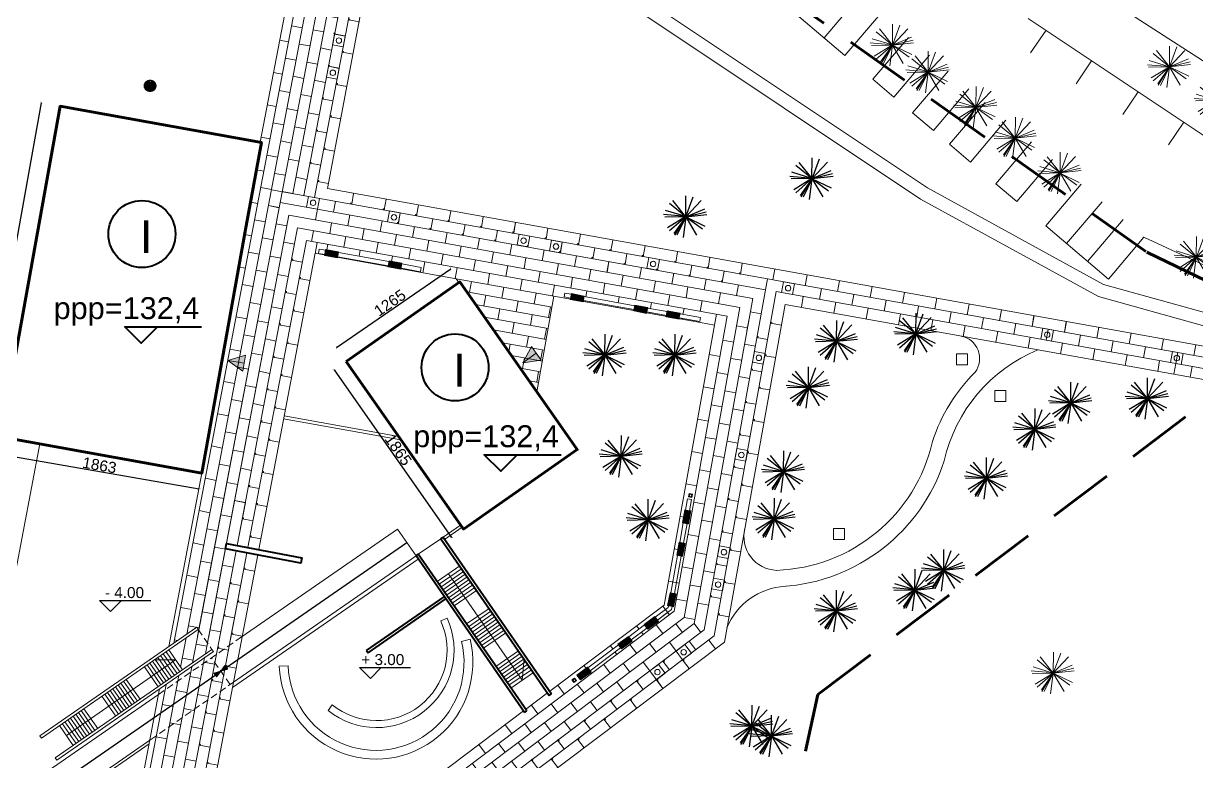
# Model space of a CAD drawing. Header units: millimetres. Extents: x -105266 to 178069, y 491 to 168574.
# Drawn here: x 108501 to 119193, y 89406 to 96136 of the extents above; entities that cross this region are included whole.
import ezdxf

# ---------------------------------------------------------------- set-up
doc = ezdxf.new("R2010")
doc.units = ezdxf.units.MM
for name, pattern in [('DASHED', [19.05, 12.7, -6.35]), ('HIDDEN', [9.525, 6.35, -3.175]), ('WRP', [4.5, 3, -1.5])]:
    doc.linetypes.add(name, pattern=pattern)
doc.layers.get('defpoints').update_dxf_attribs({"color": 4})
for name, color, linetype, lineweight in [('A- NAD', 111, 'DASHED', 15), ('A-granica opracowania', 7, 'HIDDEN', 80), ('A-SCIANY KONSTR MUROWANE', 30, 'Continuous', 40), ('A-WIDOK', 111, 'Continuous', 15), ('A-wykończenia', 6, 'Continuous', 13), ('A09_MATERIAL', 251, 'Continuous', 0)]:
    doc.layers.add(name, color=color, linetype=linetype, lineweight=lineweight)
doc.styles.get("Standard").update_dxf_attribs({"font": 'arial.ttf'})
doc.dimstyles.new('Copy of ISO-500', dxfattribs={"dimtxt": 100, "dimasz": 20, "dimexe": 1.25, "dimexo": 0.625, "dimgap": 8, "dimtad": 1, "dimdec": 0, "dimtxsty": 'Standard', "dimblk": 'ARCHTICK', "dimcen": 2.5, "dimse1": 1, "dimse2": 1, "dimclrd": 4, "dimadec": 0, "dimazin": 0, "dimtfac": 1, "dimtdec": 0, "dimtmove": 0, "dimatfit": 3, "dimldrblk": 'ARCHTICK', "dimfxl": 1, "dimarcsym": 0})

# ---------------------------------------------------------------- blocks, each defined once
blk = doc.blocks.new('A$C12F46005')
at = {"lineweight": -2}
for p, q in [((-0.9768, -0.3809), (-37.8314, 29.6356)), ((-0.8373, -0.2722), (-30.5106, 36.5267)), ((-0.9943, -0.1757), (-0.4362, 46.9746)), ((-0.8373, -0.2722), (34.1161, 36.8542)), ((-0.8373, -0.2722), (34.1161, 36.8542)), ((-0.8024, -0.6531), (16.1685, 44.9432)), ((0, 0), (-51.2966, 4.4435)), ((-0.9943, -0.1757), (-46.7966, 14.1285)), ((-0.9768, -0.3809), (45.9591, 10.9001)), ((-0.9768, -0.3809), (47.0929, 4.915)), ((-0.8373, -0.2722), (42.3487, 17.7378)), ((-0.8373, -0.2722), (-48.6105, -1.2878)), ((-0.9943, -0.1757), (-42.471, -25.8995)), ((-0.9768, -0.3809), (-37.8314, -32.719)), ((-0.8373, -0.2722), (-27.7326, -38.8674)), ((-0.9768, -0.3809), (-26.6687, -42.1683)), ((-0.8373, -0.2722), (-21.3308, -42.6576)), ((-0.9768, -0.3809), (-7.0989, -47.7908)), ((-0.9943, -0.1757), (-0.8373, -0.2722)), ((-0.9943, -0.1757), (-0.9768, -0.3809)), ((-0.9768, -0.3809), (36.9194, -28.1191)), ((-0.9768, -0.3809), (23.8952, -42.2046)), ((-0.9768, -0.3809), (-0.9768, -0.3809)), ((-0.8373, -0.2722), (-0.8024, -0.6531)), ((-0.8024, -0.6531), (42.9592, -21.855))]:
    blk.add_line(p, q, dxfattribs=at)
blk.add_circle((-0.9943, -0.1757), 1.0096, dxfattribs=at)
blk = doc.blocks.new('A$C46E24D2F')
at = {"layer": 'A-WIDOK', "xscale": 4, "yscale": 4, "zscale": 4}
for p in [(-1386, -833), (1139, -1031), (-1061, -1079), (1566, -1338), (-625, -1401), (-267, -1681), (142, -1999), (1384, -2767), (80, -6559)]:
    blk.add_blockref('A$C12F46005', p, dxfattribs=at)
blk = doc.blocks.new('_ArchTick')
at = {"color": 0, "linetype": 'ByBlock', "const_width": 0.15}
blk.add_lwpolyline([(-0.5, -0.5), (0.5, 0.5)], dxfattribs=at)
blk = doc.blocks.new('*D443')
at = {"color": 4, "lineweight": -2, "transparency": 16777216}
blk.add_line((110101, 91890), (108266, 92210), dxfattribs=at)
at = {"layer": 'defpoints', "color": 0, "transparency": 16777216}
for p in [(108293, 92366), (108266, 92210), (110128, 92046)]:
    blk.add_point(p, dxfattribs=at)
at = {"color": 4, "lineweight": -2, "transparency": 16777216, "xscale": 20, "yscale": 20, "zscale": 20}
for p, rotation in [((108266, 92210), 170.1103149914316), ((110101, 91890), 350.1103149914315)]:
    blk.add_blockref('_ArchTick', p, dxfattribs=dict(at, rotation=rotation))
at = {"color": 0, "transparency": 16777216, "insert": (109194, 92108), "char_height": 100, "attachment_point": 5, "rotation": 350.1103}
blk.add_mtext('1863', dxfattribs=at)
blk = doc.blocks.new('*D444')
at = {"color": 4, "lineweight": -2, "transparency": 16777216}
blk.add_line((111355, 93181), (112395, 93900), dxfattribs=at)
at = {"layer": 'defpoints', "color": 0, "transparency": 16777216}
for p in [(112395, 93900), (112489, 93765), (111448, 93046)]:
    blk.add_point(p, dxfattribs=at)
at = {"color": 4, "lineweight": -2, "transparency": 16777216, "xscale": 20, "yscale": 20, "zscale": 20}
for p, rotation in [((112395, 93900), 34.65691173350401), ((111355, 93181), 214.656911733504)]:
    blk.add_blockref('_ArchTick', p, dxfattribs=dict(at, rotation=rotation))
at = {"color": 0, "transparency": 16777216, "insert": (111841, 93589), "char_height": 100, "attachment_point": 5, "rotation": 34.6569}
blk.add_mtext('1265', dxfattribs=at)
blk = doc.blocks.new('A$C15CF037F')
at = {"xscale": 4, "yscale": 4, "zscale": 4}
for p in [(-4080, 5116), (-5231, 4768), (-3134, 3700), (-3857, 3632), (-5967, 3507), (-5329, 3507), (-4113, 3211), (-1722, 3071), (-1023, 3111), (-2049, 2830), (-5819, 2584), (-4340, 2444), (-2490, 2384), (-5574, 2003), (-4425, 2012), (-2879, 1545), (-3143, 1364), (-3858, 1174), (-4628, 124), (-4450, 34)]:
    blk.add_blockref('A$C12F46005', p, dxfattribs=at)
blk = doc.blocks.new('A$C6FBE4601')
at = {"layer": 'A09_MATERIAL'}
for p, q in [((1290, 6778), (1192, 6797)), ((1234, 6484), (1136, 6502)), ((1178, 6189), (1080, 6208)), ((1122, 5894), (1023, 5913)), ((1066, 5600), (967, 5618)), ((1010, 5305), (911, 5323)), ((953, 5010), (855, 5029)), ((897, 4715), (799, 4734)), ((841, 4421), (743, 4439)), ((785, 4126), (687, 4145)), ((729, 3831), (631, 3850)), ((673, 3537), (575, 3555)), ((617, 3242), (519, 3261)), ((561, 2947), (463, 2966)), ((505, 2652), (407, 2671)), ((449, 2358), (350, 2376)), ((393, 2063), (294, 2082)), ((337, 1768), (238, 1787)), ((280, 1474), (182, 1492)), ((224, 1179), (126, 1198)), ((168, 884), (70, 903)), ((112, 589), (14, 608)), ((56, 295), (-42, 313)), ((0, 0), (-98, 19))]:
    blk.add_line(p, q, dxfattribs=at)
blk = doc.blocks.new('A$C21C031C0')
at = {"layer": 'A09_MATERIAL'}
for p, q in [((19, 98), (0, 0)), ((313, 42), (295, -56)), ((608, -14), (589, -112)), ((903, -70), (884, -168)), ((1198, -126), (1179, -224)), ((1492, -182), (1474, -280)), ((1787, -238), (1768, -336)), ((2082, -294), (2063, -393)), ((2376, -350), (2358, -449)), ((2671, -406), (2652, -505))]:
    blk.add_line(p, q, dxfattribs=at)
blk = doc.blocks.new('A$C06D947FC')
at = {"layer": 'A-wykończenia', "ltscale": 10}
blk.add_lwpolyline([(-79, 117), (19, 98), (0, 0), (-98, 19)], close=True, dxfattribs=at)
blk.add_circle((-39, 58), 25, dxfattribs=at)
blk = doc.blocks.new('A$C08543852')
at = {"layer": 'A-wykończenia', "ltscale": 10}
blk.add_lwpolyline([(0, 0), (2, 10), (-8, 12), (-10, 2), (0, 0)], dxfattribs=at)
at = {"layer": 'A09_MATERIAL', "ltscale": 10}
blk.add_line((0, 0), (-98, 19), dxfattribs=at)
blk = doc.blocks.new('A$C7B5F598F')
for p in [(168, 884), (112, 589), (56, 295)]:
    blk.add_blockref('A$C08543852', p)
blk = doc.blocks.new('A$C3ED5151A')
at = {"layer": 'A-wykończenia', "ltscale": 10}
for p, q in [((-46, 30), (20, 130)), ((-42, 27), (24, 128)), ((-33, 22), (32, 122)), ((-29, 19), (36, 119)), ((-25, 16), (41, 117)), ((-21, 14), (45, 114)), ((-17, 11), (49, 111)), ((-13, 8), (53, 109)), ((20, 130), (28, 125)), ((-46, 30), (-38, 25)), ((-8, 5), (57, 106)), ((-4, 3), (61, 103))]:
    blk.add_line(p, q, dxfattribs=at)
blk.add_lwpolyline([(32, 122), (-33, 22), (0, 0), (66, 100), (28, 125), (-38, 25), (-33, 22)], dxfattribs=at)
blk = doc.blocks.new('A$C6ABA6CFE')
at = {"rotation": 0.5737044101064083}
for name, p in [('A$C08543852', (98, -18)), ('A$C08543852', (45, -313)), ('A$C7B5F598F', (-167, -1494)), ('A$C7B5F598F', (-326, -2380))]:
    blk.add_blockref(name, p, dxfattribs=at)
blk = doc.blocks.new('A$C51856604')
at = {"layer": 'A-wykończenia', "ltscale": 10}
for points in [[(-83, -62), (0, 0), (-21, 28), (-104, -34)], [(-199, -106), (-343, -215)], [(-322, -243), (-178, -134)], [(-439, -287), (-717, -496)], [(-696, -524), (-418, -315)]]:
    blk.add_lwpolyline(points, dxfattribs=at)
at = {"rotation": 159.9397101724658}
for p in [(-107, -29), (-347, -210), (-720, -491)]:
    blk.add_blockref('A$C3ED5151A', p, dxfattribs=at)
blk = doc.blocks.new('*D462')
at = {"color": 4, "lineweight": -2, "transparency": 16777216}
blk.add_line((108123, 92397), (108665, 95412), dxfattribs=at)
at = {"layer": 'defpoints', "color": 0, "transparency": 16777216}
for p in [(108665, 95412), (108833, 95381), (108291, 92367)]:
    blk.add_point(p, dxfattribs=at)
at = {"color": 4, "lineweight": -2, "transparency": 16777216, "xscale": 20, "yscale": 20, "zscale": 20}
for p, rotation in [((108665, 95412), 79.80277216074042), ((108123, 92397), 259.8027721607405)]:
    blk.add_blockref('_ArchTick', p, dxfattribs=dict(at, rotation=rotation))
at = {"color": 0, "transparency": 16777216, "insert": (108336, 93915), "char_height": 100, "attachment_point": 5, "rotation": 79.8028}
blk.add_mtext('3063', dxfattribs=at)
blk = doc.blocks.new('A$C45E053FE')
at = {"layer": 'A-wykończenia', "ltscale": 10}
h = blk.add_hatch(color=256, dxfattribs=at)
h.dxf.hatch_style = 1
h.paths.add_polyline_path([(-148, 25), (0, 0), (12, 74)])
h.paths.add_polyline_path([(-148, 25), (0, 0), (-12, -74)])
for points in [[(-148, 25), (0, 0), (12, 74), (-148, 25)], [(-148, 25), (0, 0), (-12, -74), (-148, 25)]]:
    blk.add_lwpolyline(points, dxfattribs=at)
blk = doc.blocks.new('*D464')
at = {"color": 4, "lineweight": -2, "transparency": 16777216}
blk.add_line((111334, 92978), (112403, 91450), dxfattribs=at)
at = {"layer": 'defpoints', "color": 0, "transparency": 16777216}
for p in [(111450, 93060), (112519, 91532), (112403, 91450)]:
    blk.add_point(p, dxfattribs=at)
at = {"color": 4, "lineweight": -2, "transparency": 16777216, "xscale": 20, "yscale": 20, "zscale": 20}
for p, rotation in [((111334, 92978), 124.9737450396273), ((112403, 91450), 304.9737450396273)]:
    blk.add_blockref('_ArchTick', p, dxfattribs=dict(at, rotation=rotation))
at = {"color": 0, "transparency": 16777216, "insert": (111917, 92248), "char_height": 100, "attachment_point": 5, "rotation": 304.9737}
blk.add_mtext('1865', dxfattribs=at)
blk = doc.blocks.new('A$C578A12B8')
for p, q in [((0.009, 0.005), (0.094, 0.005)), ((0.009, 0.003), (0.096, 0.003)), ((0.009, 0.003), (0.097, 0.003)), ((0.01, 0.01), (0.089, 0.01)), ((0.01, 0.008), (0.091, 0.008)), ((0.01, 0.007), (0.093, 0.007)), ((0.011, 0.015), (0.084, 0.015)), ((0.011, 0.014), (0.086, 0.014)), ((0.011, 0.012), (0.087, 0.012)), ((0.012, 0.017), (0.082, 0.017)), ((0.013, 0.02), (0.079, 0.02)), ((0.013, 0.019), (0.081, 0.019)), ((0.014, 0.022), (0.077, 0.022)), ((0.015, 0.024), (0.075, 0.024)), ((0.016, 0.026), (0.074, 0.026)), ((0.017, 0.027), (0.072, 0.027)), ((0.018, 0.029), (0.07, 0.029)), ((0.019, 0.031), (0.068, 0.031)), ((0.02, 0.033), (0.067, 0.033)), ((0.021, 0.034), (0.065, 0.034)), ((0.023, 0.036), (0.063, 0.036)), ((0.025, 0.038), (0.061, 0.038)), ((0.026, 0.04), (0.06, 0.04)), ((0.028, 0.041), (0.058, 0.041)), ((0.03, 0.043), (0.056, 0.043)), ((0.033, 0.045), (0.058, 0.045)), ((0.036, 0.046), (0.06, 0.046)), ((0.039, 0.048), (0.061, 0.048)), ((0.043, 0.05), (0.082, 0.05)), ((0.048, 0.052), (0.077, 0.052)), ((0.056, 0.053), (0.069, 0.053)), ((0.064, 0.048), (0.086, 0.048)), ((0.065, 0.046), (0.089, 0.046)), ((0.067, 0.045), (0.092, 0.045)), ((0.069, 0.043), (0.095, 0.043)), ((0.071, 0.041), (0.097, 0.041)), ((0.072, 0.04), (0.099, 0.04)), ((0.074, 0.038), (0.1, 0.038)), ((0.076, 0.036), (0.102, 0.036)), ((0.077, 0.034), (0.104, 0.034)), ((0.079, 0.033), (0.105, 0.033)), ((0.081, 0.031), (0.106, 0.031)), ((0.083, 0.029), (0.107, 0.029)), ((0.084, 0.027), (0.108, 0.027)), ((0.086, 0.026), (0.109, 0.026)), ((0.088, 0.024), (0.11, 0.024)), ((0.09, 0.022), (0.111, 0.022)), ((0.091, 0.02), (0.112, 0.02)), ((0.093, 0.019), (0.112, 0.019)), ((0.095, 0.017), (0.113, 0.017)), ((0.097, 0.015), (0.114, 0.015)), ((0.098, 0.014), (0.114, 0.014)), ((0.1, 0.012), (0.114, 0.012)), ((0.102, 0.01), (0.115, 0.01)), ((0.103, 0.008), (0.115, 0.008)), ((0.105, 0.007), (0.115, 0.007)), ((0.107, 0.005), (0.116, 0.005)), ((0.109, 0.003), (0.116, 0.003)), ((0.11, 0.001), (0.116, 0.001)), ((0.009, -0.002), (0.096, -0.002)), ((0.009, -0.004), (0.094, -0.004)), ((0.01, -0.005), (0.093, -0.005)), ((0.01, -0.007), (0.091, -0.007)), ((0.01, -0.009), (0.089, -0.009)), ((0.01, -0.011), (0.088, -0.011)), ((0.011, -0.012), (0.086, -0.012)), ((0.011, -0.014), (0.084, -0.014)), ((0.012, -0.016), (0.082, -0.016)), ((0.012, -0.018), (0.081, -0.018)), ((0.013, -0.019), (0.079, -0.019)), ((0.014, -0.021), (0.077, -0.021)), ((0.015, -0.023), (0.075, -0.023)), ((0.016, -0.025), (0.074, -0.025)), ((0.017, -0.026), (0.072, -0.026)), ((0.018, -0.028), (0.07, -0.028)), ((0.019, -0.03), (0.068, -0.03)), ((0.02, -0.031), (0.067, -0.031)), ((0.021, -0.033), (0.065, -0.033)), ((0.023, -0.035), (0.063, -0.035)), ((0.024, -0.037), (0.062, -0.037)), ((0.026, -0.038), (0.06, -0.038)), ((0.028, -0.04), (0.058, -0.04)), ((0.03, -0.042), (0.056, -0.042)), ((0.033, -0.044), (0.058, -0.044)), ((0.036, -0.045), (0.06, -0.045)), ((0.039, -0.047), (0.061, -0.047)), ((0.043, -0.049), (0.082, -0.049)), ((0.048, -0.051), (0.077, -0.051)), ((0.056, -0.052), (0.069, -0.052)), ((0.064, -0.047), (0.086, -0.047)), ((0.065, -0.045), (0.089, -0.045)), ((0.067, -0.044), (0.092, -0.044)), ((0.069, -0.042), (0.095, -0.042)), ((0.071, -0.04), (0.097, -0.04)), ((0.072, -0.038), (0.099, -0.038)), ((0.074, -0.037), (0.101, -0.037)), ((0.076, -0.035), (0.102, -0.035)), ((0.078, -0.033), (0.104, -0.033)), ((0.079, -0.031), (0.105, -0.031)), ((0.081, -0.03), (0.106, -0.03)), ((0.083, -0.028), (0.107, -0.028)), ((0.084, -0.026), (0.108, -0.026)), ((0.086, -0.025), (0.109, -0.025)), ((0.088, -0.023), (0.11, -0.023)), ((0.09, -0.021), (0.111, -0.021)), ((0.091, -0.019), (0.112, -0.019)), ((0.093, -0.018), (0.113, -0.018)), ((0.095, -0.016), (0.113, -0.016)), ((0.097, -0.014), (0.114, -0.014)), ((0.098, -0.012), (0.114, -0.012)), ((0.1, -0.011), (0.114, -0.011)), ((0.102, -0.009), (0.115, -0.009)), ((0.104, -0.007), (0.115, -0.007)), ((0.105, -0.005), (0.115, -0.005)), ((0.107, -0.004), (0.116, -0.004)), ((0.109, -0.002), (0.116, -0.002)), ((0.11, 0), (0.116, 0))]:
    blk.add_line(p, q)

msp = doc.modelspace()

# ---------------------------------------------------------------- hatches: boundary and pattern name
h = msp.add_hatch(color=256)
h.dxf.hatch_style = 1
h.paths.add_polyline_path([(110360.18, 90248.05), (110348.8, 90264.5), (110299.51, 90230.37), (110299.48, 90230.32)])
h.paths.add_polyline_path([(110348.79, 90264.51), (110337.41, 90280.94), (110299.46, 90230.35)])
h.paths.add_polyline_path([(110299.48, 90230.32), (110299.51, 90230.37), (110238.75, 90212.63), (110250.13, 90196.19), (110261.52, 90179.74)])

# ---------------------------------------------------------------- linework, layer by layer
for p, q in [((110746.81, 95083.37), (110746.81, 95083.37)), ((108604.7, 89056.94), (111994.21, 91403.77)), ((110299.47, 90230.34), (110348.8, 90264.5))]:
    msp.add_line(p, q)
for points in [[(109393.59, 90873.6), (109293.59, 90773.6), (109193.59, 90873.6), (109293.59, 90873.6), (109660.28, 90873.6)], [(110348.8, 90264.5), (110337.41, 90280.94), (110299.46, 90230.35)], [(110348.8, 90264.49), (110360.18, 90248.05), (110299.48, 90230.32)], [(111762.67, 90262.36), (111662.67, 90162.36), (111562.67, 90262.36), (111662.67, 90262.36), (112029.36, 90262.36)], [(110250.13, 90196.19), (110238.75, 90212.63), (110299.46, 90230.35)], [(110250.14, 90196.18), (110261.52, 90179.74), (110299.48, 90230.32)]]:
    msp.add_lwpolyline(points)
at = {"layer": 'A- NAD', "ltscale": 5}
for p, q in [((110094, 90609.95), (110219.24, 90429.08)), ((109732.37, 90018.36), (110494.4, 90545.97)), ((110384.02, 90108.22), (110214.91, 90352.46)), ((109662.78, 89608.86), (110415.23, 90129.82))]:
    msp.add_line(p, q, dxfattribs=at)
at = {"layer": 'A-granica opracowania', "linetype": 'WRP', "lineweight": 80, "ltscale": 200}
for p, q in [((118732.29, 94056.05), (114772.85, 96865.83)), ((120090.66, 93398.43), (118732.29, 94056.05)), ((115741.79, 90018.66), (119247.92, 92665.66)), ((114480.57, 84225.55), (115741.79, 90018.66)), ((115741.79, 90018.66), (115741.79, 90018.66))]:
    msp.add_line(p, q, dxfattribs=at)
at = {"layer": 'A-SCIANY KONSTR MUROWANE', "ltscale": 10}
for p, q in [((112304.9, 91438.14), (112325.45, 91452.37)), ((112304.9, 91438.14), (113293.99, 90009.6)), ((112325.45, 91452.37), (113314.55, 90023.83)), ((112078.8, 91281.6), (112099.35, 91295.83)), ((113067.9, 89853.05), (112078.8, 91281.6)), ((113088.45, 89867.28), (112099.35, 91295.83)), ((111627.7, 90418.91), (112336.37, 90909.59)), ((111641.93, 90398.36), (112350.6, 90889.03)), ((111627.7, 90418.91), (111641.93, 90398.36)), ((113293.99, 90009.6), (113314.55, 90023.83)), ((113067.9, 89853.05), (113088.45, 89867.28))]:
    msp.add_line(p, q, dxfattribs=at)
at = {"layer": 'A-SCIANY KONSTR MUROWANE', "lineweight": 80, "ltscale": 10}
for points in [[(110525.9, 94255.93), (110126.69, 92036.55), (108293.11, 92366.37), (108835.38, 95380.99), (110668.95, 95051.17)], [(111442.26, 93054.3), (112478.82, 93779.4), (113547.84, 92251.19), (112511.28, 91526.09)]]:
    msp.add_lwpolyline(points, close=True, dxfattribs=at)
at = {"layer": 'A-SCIANY KONSTR MUROWANE', "ltscale": 10}
for points in [[(109723.96, 93371.03), (109573.96, 93221.03), (109423.96, 93371.03), (109573.96, 93371.03), (110123.99, 93371.03)], [(113001.52, 92203.16), (112851.52, 92053.16), (112701.52, 92203.16), (112851.52, 92203.16), (113401.56, 92203.16)], [(110341.15, 91345.67), (110350.49, 91394.79), (111038.16, 91263.97), (111028.82, 91214.85), (110341.15, 91345.67)]]:
    msp.add_lwpolyline(points, dxfattribs=at)
for centre in [(109580.77, 94215.96), (112435, 92999.62)]:
    msp.add_circle(centre, 305.75, dxfattribs=at)
at = {"layer": 'A-wykończenia', "ltscale": 10}
for p, q in [((110659.56, 95054.89), (112010.51, 102156.41)), ((111271.34, 94630.1), (112569.42, 101479.39)), ((115035.74, 96651.74), (115988.83, 95842.96)), ((116121.72, 96385.95), (115798.21, 96004.72)), ((120463.13, 95011.26), (118539.13, 96254.26)), ((116312.34, 96224.2), (115988.83, 95842.96)), ((117660.13, 96182.26), (120128.13, 94533.26)), ((117681.22, 95867.5), (117821.51, 96074.43)), ((116567.47, 96007.7), (116243.96, 95626.46)), ((116758.09, 95845.94), (116434.57, 95464.7)), ((116928.32, 95701.48), (116604.81, 95320.24)), ((118095.07, 95586.92), (118235.36, 95793.85)), ((116243.96, 95626.46), (116434.57, 95464.7)), ((117118.94, 95539.72), (116795.43, 95158.49)), ((118521.1, 95306.33), (118661.4, 95513.26)), ((117265.42, 95415.41), (116941.91, 95034.18)), ((116604.81, 95320.24), (116795.43, 95158.49)), ((117456.04, 95253.66), (117132.53, 94872.42)), ((118936.85, 95028.55), (119077.15, 95235.48)), ((116941.91, 95034.18), (117132.53, 94872.42)), ((117688.87, 95056.08), (117365.36, 94674.85)), ((117879.49, 94894.32), (117555.98, 94513.09)), ((117365.36, 94674.85), (117555.98, 94513.09)), ((118142.26, 94671.34), (117818.75, 94290.1)), ((111271.3, 94629.88), (119778.16, 93099.68)), ((118332.88, 94509.58), (118009.37, 94128.34)), ((118523.5, 94347.82), (118199.98, 93966.59)), ((117818.75, 94290.1), (118390.6, 93804.83)), ((118714.11, 94186.07), (118390.6, 93804.83)), ((118714.11, 94186.07), (121580.92, 92854.7)), ((110645.12, 91338.23), (111159.16, 94040.42)), ((111159.16, 94040.42), (112445.94, 93808.96)), ((112470.62, 93773.66), (112445.94, 93808.96)), ((113179.59, 92777.61), (113336.3, 93648.8)), ((113336.3, 93648.8), (114673.43, 93408.28)), ((114889.38, 90495.28), (115443.29, 93574.61)), ((115443.29, 93574.61), (119461.94, 92851.74)), ((114340.51, 90833.05), (114799.65, 93385.57)), ((114673.43, 93408.28), (114799.24, 93385.65)), ((110872.28, 92532.39), (111941.94, 92339.98)), ((110876.96, 92556.95), (111921.62, 92369.04)), ((108147.76, 89660.58), (108650.28, 92302.13)), ((109825.75, 90454.63), (110126.69, 92036.55)), ((112485.39, 91563.1), (112325.45, 91452.37)), ((112499.72, 91542.62), (112339.68, 91431.82)), ((111909.67, 91525.88), (110494.4, 90545.97)), ((111909.67, 91525.88), (112078.8, 91281.6)), ((112099.35, 91295.83), (112304.89, 91438.14)), ((109925.33, 87554.53), (110635.87, 91289.61)), ((112098.78, 91252.74), (110405.88, 90080.65)), ((112078.8, 91281.6), (110415.23, 90129.82)), ((112271.58, 91047.09), (112477.12, 91189.4)), ((112288.65, 91022.42), (112494.2, 91164.74)), ((112305.73, 90997.76), (112511.27, 91140.07)), ((112322.81, 90973.09), (112528.35, 91115.41)), ((112374.35, 91118.24), (113046.06, 90148.09)), ((112339.89, 90948.43), (112545.43, 91090.74)), ((112356.96, 90923.76), (112562.51, 91066.08)), ((112374.04, 90899.1), (112579.58, 91041.41)), ((112391.12, 90874.43), (112596.66, 91016.75)), ((112408.2, 90849.77), (112613.74, 90992.08)), ((112425.27, 90825.1), (112630.82, 90967.42)), ((112539.12, 90660.67), (112744.67, 90802.98)), ((113297.88, 90047.9), (114340.51, 90833.05)), ((112303.91, 90688.56), (112362.14, 90715.13)), ((112556.2, 90636.01), (112761.74, 90778.32)), ((112573.28, 90611.34), (112778.82, 90753.65)), ((112590.36, 90586.68), (112795.9, 90728.99)), ((112607.43, 90562.01), (112812.98, 90704.32)), ((112624.51, 90537.35), (112830.05, 90679.66)), ((114279.65, 90695.59), (114362.23, 90757.77)), ((110079.77, 90630.51), (108651.22, 89641.41)), ((110094, 90609.95), (108665.45, 89620.86)), ((110079.77, 90630.51), (110094, 90609.95)), ((112641.59, 90512.68), (112847.13, 90654.99)), ((112658.67, 90488.02), (112864.21, 90630.33)), ((112675.74, 90463.35), (112881.29, 90605.66)), ((112692.82, 90438.69), (112898.36, 90581)), ((114889.38, 90495.28), (109748.26, 86623.76)), ((112493.41, 90502.28), (112571.09, 90521.39)), ((110219.24, 90429.08), (108790.69, 89439.98)), ((110233.47, 90408.52), (108804.92, 89419.43)), ((109726.05, 90355.19), (109851.28, 90174.31)), ((109750.71, 90372.27), (109875.95, 90191.39)), ((109775.38, 90389.34), (109900.61, 90208.47)), ((109800.04, 90406.42), (109925.28, 90225.54)), ((109824.71, 90423.5), (109949.94, 90242.62)), ((110219.24, 90429.08), (110233.47, 90408.52)), ((112806.67, 90274.25), (113012.21, 90416.57)), ((112823.75, 90249.59), (113029.29, 90391.9)), ((112840.83, 90224.92), (113046.37, 90367.24)), ((108892.5, 89644.27), (109887.32, 90333.06)), ((109602.72, 90269.8), (109727.96, 90088.92)), ((109627.39, 90286.88), (109752.62, 90106)), ((109652.05, 90303.96), (109777.29, 90123.08)), ((109676.72, 90321.03), (109801.95, 90140.16)), ((109701.38, 90338.11), (109826.62, 90157.23)), ((109887.32, 90333.06), (109704.88, 90333.06)), ((110832.6, 90274.99), (110912.54, 90278.21)), ((112857.9, 90200.26), (113063.45, 90342.57)), ((112874.98, 90175.59), (113080.52, 90317.91)), ((112892.06, 90150.93), (113097.6, 90293.24)), ((112909.14, 90126.26), (113114.68, 90268.58)), ((113046.06, 90148.09), (113063.45, 90342.57)), ((109438.29, 90155.95), (109563.52, 89975.07)), ((112926.21, 90101.6), (113131.76, 90243.91)), ((112943.29, 90076.93), (113148.83, 90219.25)), ((108851.19, 85386.26), (109741.84, 90068.13)), ((109265.63, 90036.41), (109390.87, 89855.53)), ((109290.3, 90053.49), (109415.53, 89872.61)), ((109314.96, 90070.56), (109440.2, 89889.69)), ((109339.63, 90087.64), (109464.86, 89906.76)), ((109364.29, 90104.72), (109489.53, 89923.84)), ((109388.96, 90121.8), (109514.19, 89940.92)), ((109413.62, 90138.87), (109538.86, 89958)), ((109732.37, 90018.36), (108520.16, 89179.05)), ((109216.3, 90002.25), (109341.54, 89821.38)), ((109240.97, 90019.33), (109366.2, 89838.45)), ((113078.03, 89882.34), (113277.89, 90032.85)), ((108953.21, 89820.09), (109078.45, 89639.22)), ((108977.88, 89837.17), (109103.11, 89656.29)), ((109002.54, 89854.25), (109127.78, 89673.37)), ((109027.21, 89871.33), (109152.44, 89690.45)), ((109051.87, 89888.4), (109177.11, 89707.53)), ((109915.04, 87500.45), (113058.04, 89867.29)), ((111277.54, 89872.03), (111315.42, 89923.7)), ((108829.89, 89734.71), (108955.12, 89553.83)), ((108854.55, 89751.78), (108979.79, 89570.91)), ((108879.22, 89768.86), (109004.45, 89587.98)), ((108903.88, 89785.94), (109029.12, 89605.06)), ((108928.55, 89803.02), (109053.78, 89622.14)), ((109662.78, 89608.86), (108338.24, 88691.81)), ((108665.45, 89620.86), (108651.22, 89641.41)), ((109646.55, 89567.22), (108352.47, 88671.25)), ((108790.69, 89439.98), (108804.92, 89419.43))]:
    msp.add_line(p, q, dxfattribs=at)
for points in [[(113050.45, 97533.62), (114182.12, 96200.54), (116678.35, 94533.29), (118299.51, 93645.25), (120161.49, 93127.27), (120639.69, 93127.27), (124748.58, 91367.49)], [(113141.93, 97611.28), (114262.73, 96291.01), (116740.62, 94636), (118345.01, 93757.14), (120177.87, 93247.27)], [(111253.49, 94069.03), (111196.48, 94079.29), (111189.39, 94039.92), (111246.28, 94029.69)], [(111364.28, 94008.46), (111824.54, 93925.67)], [(111831.75, 93965.01), (111371.49, 94047.8)], [(111942.54, 93904.44), (112119.84, 93872.55), (112126.92, 93911.92)], [(112127.05, 93911.9), (111949.75, 93943.79)], [(113493.72, 93666.21), (113436.7, 93676.46), (113430.51, 93642.01), (113487.39, 93631.78)], [(113605.39, 93610.56), (114065.65, 93527.77)], [(114071.98, 93562.19), (113611.72, 93644.98)], [(114183.65, 93506.54), (114360.95, 93474.65)], [(114367.28, 93509.07), (114189.98, 93540.96)], [(114478.95, 93453.42), (114665.36, 93419.89), (114671.55, 93454.34), (114485.28, 93487.84)], [(117006.06, 93124.51), (117106.06, 93124.51), (117106.06, 93024.51), (117006.06, 93024.51), (117006.06, 93124.51)], [(117355.63, 92789.5), (117455.63, 92789.5), (117455.63, 92689.5), (117355.63, 92689.5), (117355.63, 92789.5)], [(110350.49, 91394.79), (110425.25, 91787.74), (110523.49, 91769.05), (110448.73, 91376.1)], [(114591.6, 91813.97), (114562.51, 91821.31), (114569.86, 91850.4), (114598.94, 91843.06), (114591.6, 91813.97)], [(115885.63, 91531.77), (115985.63, 91531.77), (115985.63, 91431.77), (115885.63, 91431.77), (115885.63, 91531.77)], [(114378.81, 90826.15), (114376.24, 90812.13), (114258.71, 90723.63)], [(114413.24, 90819.83), (114408.2, 90792.39), (114279.76, 90695.67)], [(114162.93, 90651.51), (114019.03, 90543.14)], [(114039.97, 90515.1), (114183.88, 90623.46)], [(113923.25, 90471.01), (113645.36, 90261.75)], [(113666.31, 90233.71), (113944.2, 90442.97)], [(113518.17, 90125.97), (113500.22, 90150), (113524.25, 90167.95), (113542.2, 90143.92), (113518.17, 90125.97)]]:
    msp.add_lwpolyline(points, dxfattribs=at)
for points in [[(114587.98, 91820.04), (114568.58, 91824.93), (114573.48, 91844.33), (114592.87, 91839.43)], [(113519.18, 90132.96), (113507.21, 90148.99), (113523.24, 90160.96), (113535.21, 90144.93)]]:
    msp.add_lwpolyline(points, close=True, dxfattribs=at)
for centre, radius, start, end in [((117007.48, 93080.94), 208.97, 323.569441, 79.034561), ((118291.13, 91835.04), 1432.03, 112.2909, 167.34), ((118291.13, 91835.04), 1582.03, 134.839083, 161.926968), ((115312.72, 92660.91), 1512.02, 271.964086, 347.196534), ((115312.72, 92660.91), 1662.02, 273.738264, 342.057159), ((115376.5, 91458.92), 309.38, 166.360639, 267.786166), ((115475.97, 90397.02), 607.88, 93.068753, 157.857535), ((111719.93, 90422.11), 705.9, 231.193037, 24.525697), ((111719.93, 90422.11), 641.9, 230.937216, 24.525697), ((111714.26, 90310.58), 882.38, 182.312194, 13.821933), ((111714.26, 90310.58), 802.38, 182.312194, 13.821933), ((111714.26, 90310.58), 882.38, 172.660232, 172.661033)]:
    msp.add_arc(centre, radius, start, end, dxfattribs=at)
at = {"layer": 'A09_MATERIAL', "ltscale": 10}
for p, q in [((109872.41, 90486.93), (112077.16, 102076.62)), ((109989.64, 90568.11), (112159.99, 101976.92)), ((110087.88, 90549.42), (112242.67, 101876.45)), ((110957.33, 94584.75), (112325.35, 101775.98)), ((111055.76, 94567.04), (112408.03, 101675.51)), ((111154.18, 94549.34), (112490.71, 101575.04)), ((110915, 95967.51), (110836.03, 95982.53)), ((110858.18, 95672.94), (110779.21, 95687.96)), ((110802.12, 95378.23), (110723.15, 95393.25)), ((110746.81, 95083.37), (110667.84, 95098.39)), ((110690.74, 94788.65), (110624.01, 94801.35)), ((110760.48, 94620.16), (115281.85, 93806.86)), ((110098.24, 90603.84), (110840.22, 94504.21)), ((110634.68, 94493.94), (110570.9, 94506.07)), ((110840.22, 94504.21), (115264.15, 93708.44)), ((111327.51, 94416.56), (111345.21, 94514.98)), ((110178.09, 90488.51), (110919.96, 94388.26)), ((110186.12, 90530.73), (110919.96, 94388.26)), ((110919.96, 94388.26), (115148.03, 93627.72)), ((110448.73, 91376.1), (110999.69, 94272.32)), ((110448.73, 91376.1), (110999.69, 94272.32)), ((110578.61, 94199.22), (110517.79, 94210.79)), ((110999.69, 94272.32), (115031.9, 93547.01)), ((110546.97, 91357.41), (111079.43, 94156.37)), ((110546.97, 91357.41), (111079.43, 94156.37)), ((111079.43, 94156.37), (114915.78, 93466.29)), ((111158.31, 94035.91), (111176.82, 94138.85)), ((110645.21, 91338.73), (111159.16, 94040.42)), ((111158.31, 94035.91), (111159.16, 94040.42)), ((110522.55, 93904.51), (110464.67, 93915.52)), ((112445.94, 93808.96), (113336.3, 93648.8)), ((114706.42, 90607.87), (115281.85, 93806.86)), ((115281.85, 93806.86), (119760.45, 93001.26)), ((112541.2, 93690.22), (113318.6, 93550.38)), ((114797.9, 90551.57), (115362.57, 93690.74)), ((115362.57, 93690.74), (119595.12, 92929.39)), ((112622.51, 93573.99), (113300.89, 93451.96)), ((114614.94, 90664.16), (115148.03, 93627.72)), ((112703.81, 93457.76), (113283.19, 93353.54)), ((114431.99, 90776.75), (114915.78, 93466.29)), ((114523.47, 90720.46), (115031.9, 93547.01)), ((112785.12, 93341.53), (113265.48, 93255.12)), ((112866.43, 93225.3), (113247.78, 93156.7)), ((112947.73, 93109.07), (113230.08, 93058.28)), ((118986.85, 92937.06), (119004.55, 93035.48)), ((113029.04, 92992.84), (113212.37, 92959.86)), ((113110.34, 92876.6), (113194.67, 92861.44)), ((109649.61, 87175.39), (110439.39, 91326.98)), ((110284.36, 90512.04), (110439.39, 91326.98)), ((109768.43, 87264.86), (110537.63, 91308.29)), ((109887.24, 87354.34), (110635.87, 91289.61)), ((110382.6, 90493.35), (110537.63, 91308.29)), ((109293.17, 86906.97), (114431.99, 90776.75)), ((109384.19, 86850.33), (114523.47, 90720.46)), ((109475.21, 86793.69), (114614.94, 90664.16)), ((109566.23, 86737.05), (114706.42, 90607.87)), ((110041.59, 90306.08), (110098.24, 90603.84)), ((109657.25, 86680.41), (114797.9, 90551.57)), ((109749.13, 86624.42), (114889.38, 90495.28)), ((109982.98, 90533.09), (109932.51, 90267.79)), ((110158.83, 90387.25), (110178.09, 90488.51)), ((109411.99, 86996.44), (110034.93, 90271.06)), ((109530.8, 87085.92), (110152.16, 90352.23)), ((108970.97, 85213.26), (109917.69, 90189.89)), ((108891.12, 85328.6), (109800.46, 90108.72))]:
    msp.add_line(p, q, dxfattribs=at)
at = {"layer": 'A09_MATERIAL'}
for p, q in [((110761.77, 94622.45), (110663.54, 94641.14)), ((110705.71, 94327.74), (110607.47, 94346.42)), ((111309.8, 94318.14), (111292.1, 94219.72)), ((111605.07, 94265.03), (111587.36, 94166.61)), ((111900.31, 94211.85), (111882.61, 94113.42)), ((110971.9, 94124.41), (110873.66, 94143.1)), ((111273.8, 94121.4), (111256.1, 94022.98)), ((112195.58, 94158.73), (112177.87, 94060.31)), ((112490.84, 94105.62), (112473.13, 94007.2)), ((110649.64, 94033.02), (110551.41, 94051.71)), ((111569.06, 94068.29), (111559.3, 94014.02)), ((111864.33, 94015.18), (111846.62, 93916.76)), ((112786.1, 94052.51), (112768.39, 93954.09)), ((113081.35, 93999.33), (113063.64, 93900.91)), ((113542.26, 94018.17), (113524.56, 93919.75)), ((111552.22, 93974.65), (111551.36, 93969.87)), ((112159.57, 93962), (112141.87, 93863.58)), ((112454.84, 93908.89), (112437.13, 93810.47)), ((113376.61, 93946.22), (113358.9, 93847.8)), ((113671.87, 93893.11), (113654.17, 93794.69)), ((113671.87, 93893.11), (113654.17, 93794.69)), ((113837.53, 93965.06), (113819.82, 93866.64)), ((114132.79, 93911.95), (114115.08, 93813.53)), ((110915.83, 93829.69), (110817.6, 93848.38)), ((112584.45, 93783.9), (112566.75, 93685.48)), ((112750.1, 93855.78), (112732.39, 93757.36)), ((113045.36, 93802.67), (113027.65, 93704.25)), ((113967.13, 93840), (113949.43, 93741.58)), ((114262.39, 93786.89), (114244.69, 93688.47)), ((114428.04, 93858.77), (114410.33, 93760.35)), ((114723.3, 93805.66), (114705.59, 93707.24)), ((110593.51, 93738.32), (110495.27, 93757.01)), ((112879.72, 93730.79), (112862.01, 93632.37)), ((113174.98, 93677.67), (113157.27, 93579.25)), ((113340.61, 93749.49), (113322.9, 93651.07)), ((113635.87, 93696.37), (113626.16, 93642.38)), ((114096.75, 93715.01), (114079.04, 93616.58)), ((114557.64, 93733.71), (114539.94, 93635.29)), ((114852.9, 93680.59), (114835.2, 93582.17)), ((115018.56, 93752.55), (115000.85, 93654.13)), ((115756.85, 93619.84), (115774.58, 93718.4)), ((112714.07, 93658.9), (112696.37, 93560.48)), ((113009.33, 93605.79), (112991.63, 93507.37)), ((113619.96, 93607.94), (113618.16, 93597.95)), ((113931.13, 93643.26), (113921.42, 93589.27)), ((114226.42, 93590.29), (114216.68, 93536.16)), ((114392.01, 93661.89), (114374.31, 93563.47)), ((114687.27, 93608.78), (114669.57, 93510.36)), ((115148.16, 93627.48), (115130.46, 93529.06)), ((115609.21, 93646.37), (115591.51, 93547.95)), ((115904.47, 93593.26), (115886.77, 93494.84)), ((116052.11, 93566.73), (116069.84, 93665.29)), ((110537.45, 93443.6), (110439.21, 93462.29)), ((110859.77, 93534.98), (110761.53, 93553.67)), ((112843.69, 93533.91), (112825.99, 93435.49)), ((113138.95, 93480.8), (113121.25, 93382.38)), ((113304.59, 93552.68), (113286.89, 93454.26)), ((113915.22, 93554.82), (113913.43, 93544.84)), ((114210.48, 93501.71), (114208.71, 93491.87)), ((114521.68, 93537.18), (114511.94, 93483.05)), ((114816.94, 93484.07), (114799.24, 93385.65)), ((116199.73, 93540.15), (116182.03, 93441.73)), ((112973.31, 93408.92), (112955.6, 93310.5)), ((113268.57, 93355.81), (113250.86, 93257.39)), ((114505.74, 93448.6), (114503.97, 93438.76)), ((115112.19, 93430.89), (115094.48, 93332.47)), ((110803.64, 93240.28), (110705.4, 93258.96)), ((112807.66, 93337.04), (112803.69, 93314.97)), ((113102.92, 93283.93), (113085.22, 93185.51)), ((114876.63, 93247.86), (114975.05, 93230.15)), ((110481.38, 93148.89), (110383.14, 93167.58)), ((112937.28, 93212.05), (112924.68, 93142.01)), ((113232.54, 93158.94), (113214.84, 93060.51)), ((113066.9, 93087.05), (113049.19, 92988.63)), ((114751.51, 93117.95), (114849.93, 93100.25)), ((110747.57, 92945.56), (110649.33, 92964.25)), ((113196.62, 92962.62), (113178.91, 92864.2)), ((114823.52, 92952.59), (114921.94, 92934.89)), ((110425.32, 92854.18), (110327.08, 92872.86)), ((114698.4, 92822.69), (114796.82, 92804.99)), ((110691.51, 92650.85), (110593.27, 92669.53)), ((114770.41, 92657.33), (114868.83, 92639.63)), ((110369.18, 92559.47), (110270.94, 92578.16)), ((114645.22, 92527.44), (114743.64, 92509.74)), ((110313.12, 92264.76), (110214.88, 92283.45)), ((110635.44, 92356.13), (110537.2, 92374.82)), ((114717.23, 92362.08), (114815.65, 92344.38)), ((114592.11, 92232.18), (114690.53, 92214.48)), ((110579.31, 92061.43), (110481.07, 92080.12)), ((114664.12, 92066.82), (114762.54, 92049.12)), ((110257.05, 91970.04), (110158.81, 91988.73)), ((114539, 91936.92), (114637.42, 91919.22)), ((110523.24, 91766.72), (110425, 91785.4)), ((114611, 91771.56), (114709.42, 91753.86)), ((110200.99, 91675.33), (110102.75, 91694.02)), ((114485.89, 91641.66), (114584.31, 91623.96)), ((114557.89, 91476.3), (114656.31, 91458.6)), ((110144.85, 91380.63), (110046.61, 91399.32)), ((114432.71, 91346.41), (114531.13, 91328.71)), ((110088.79, 91085.91), (109990.55, 91104.6)), ((110411.11, 91177.29), (110312.87, 91195.97)), ((114504.71, 91181.05), (114603.13, 91163.35)), ((114379.6, 91051.15), (114478.02, 91033.45)), ((110354.98, 90882.59), (110256.74, 90901.27)), ((110032.72, 90791.2), (109934.48, 90809.89)), ((114328.85, 90824.09), (114389, 90744.21)), ((114451.6, 90885.79), (114550.02, 90868.09)), ((110298.91, 90587.87), (110200.67, 90606.56)), ((114089.2, 90643.62), (114112.09, 90613.22)), ((114133.15, 90585.26), (114149.35, 90563.74)), ((114328.55, 90573.68), (114268.4, 90653.56)), ((114447.68, 90663.39), (114507.84, 90583.5)), ((114614.94, 90664.16), (114675.1, 90584.28)), ((109905.7, 90509.98), (109878.42, 90515.17)), ((113849.55, 90463.16), (113872.45, 90432.75)), ((114088.9, 90393.21), (114028.75, 90473.09)), ((114208.03, 90482.92), (114268.19, 90403.04)), ((114388.71, 90493.79), (114448.86, 90413.91)), ((114568.16, 90503.39), (114628.32, 90423.51)), ((114748.84, 90514.27), (114809, 90434.39)), ((113893.5, 90404.79), (113909.71, 90383.27)), ((110242.85, 90293.16), (110144.61, 90311.84)), ((113609.86, 90282.75), (113629.23, 90257.02)), ((113968.38, 90302.45), (114028.54, 90222.57)), ((114149.06, 90313.33), (114209.22, 90233.44)), ((114328.51, 90322.93), (114388.67, 90243.04)), ((113662.32, 90213.08), (113670.01, 90202.86)), ((114269.54, 90153.34), (114329.7, 90073.45)), ((113370.21, 90102.28), (113430.37, 90022.4)), ((110186.78, 89998.44), (110088.55, 90017.13)), ((109864.46, 89907.07), (109766.22, 89925.76)), ((113130.56, 89921.81), (113190.72, 89841.93)), ((110130.65, 89703.74), (110032.41, 89722.43)), ((112890.91, 89741.34), (112951.07, 89661.46)), ((109808.39, 89612.35), (109710.16, 89631.04)), ((112651.22, 89560.93), (112711.38, 89481.05)), ((110074.58, 89409.03), (109976.35, 89427.71))]:
    msp.add_line(p, q, dxfattribs=at)

# ---------------------------------------------------------------- block references
for name, p in [('A$C15CF037F', (119772.13, 89607.26)), ('A$C6FBE4601', (111081.48, 94714.32)), ('A$C6FBE4601', (110832.17, 94456.37)), ('A$C6FBE4601', (110704.88, 94327.89)), ('A$C6FBE4601', (110901.36, 94290.52)), ('A$C06D947FC', (111415.02, 95922.06)), ('A$C06D947FC', (111359.45, 95628.27)), ('A$C6FBE4601', (109542.27, 87678.01))]:
    msp.add_blockref(name, p)
at = {"xscale": -1}
for name, p, rotation in [('A$C7B5F598F', (111293.09, 95284.83), 338.2687060097657), ('A$C7B5F598F', (111124.9, 94400.68), 338.2687060097657), ('A$C08543852', (111167.8, 95155.98), 338.4581588408838), ('A$C08543852', (111111.73, 94861.27), 338.4581588408838), ('A$C7B5F598F', (112378.64, 94329.06), 69.02101900390338), ('A$C6ABA6CFE', (112986.9, 94321.13), 69.59472341400979), ('A$C7B5F598F', (113264.43, 94169.55), 69.02101900390338), ('A$C6ABA6CFE', (112821.56, 94249.3), 69.59472341400979), ('A$C7B5F598F', (112803.79, 94150.89), 69.02101900390338), ('A$C08543852', (110887.42, 93682.42), 338.4581588409019), ('A$C7B5F598F', (110789.44, 92632.22), 338.4581588409019), ('A$C08543852', (110831.35, 93387.7), 338.4581588409019), ('A$C08543852', (115310.31, 93402.21), 339.0859926588915), ('A$C08543852', (115185.35, 93271.99), 339.0859926588915), ('A$C7B5F598F', (110607.09, 92208.84), 338.4581588409019), ('A$C08543852', (115257.47, 93106.9), 339.0859926588915), ('A$C6ABA6CFE', (115230.96, 92959.07), 339.6055443226224), ('A$C08543852', (115204.64, 92811.59), 339.0859926588915), ('A$C7B5F598F', (110621.25, 91748.08), 338.4581588409019), ('A$C7B5F598F', (114991.95, 91630.35), 339.031839912516), ('A$C7B5F598F', (110438.9, 91324.7), 338.4581588409019), ('A$C7B5F598F', (110453.54, 90866.22), 338.4581588409019), ('A$C7B5F598F', (114832.61, 90744.53), 339.031839912516), ('A$C7B5F598F', (110284.86, 89979.79), 338.4581588409019), ('A$C7B5F598F', (113609.47, 89781.63), 296.2105719652517), ('A$C08543852', (114509.19, 90333.8), 296.2105719652517), ('A$C7B5F598F', (113550.43, 89612.16), 296.2105719652517), ('A$C7B5F598F', (110116.66, 89095.64), 338.4581588409019), ('A$C7B5F598F', (112890.52, 89240.22), 296.2105719652517), ('A$C7B5F598F', (112831.48, 89070.76), 296.2105719652517)]:
    msp.add_blockref(name, p, dxfattribs=dict(at, rotation=rotation))
at = {"extrusion": (0, 0, -1), "zscale": -1}
for name, p, rotation in [('A$C08543852', (-111331.1, 96040.13), 21.5418411591162), ('A$C08543852', (-111279.92, 95745.41), 21.5418411591162), ('A$C08543852', (-111223.87, 95449.76), 21.5418411591162), ('A$C08543852', (-110943.53, 93977.11), 21.54184115909804), ('A$C08543852', (-111013.75, 93811.06), 21.54184115909804), ('A$C08543852', (-110382.83, 91029.98), 21.54184115909804), ('A$C08543852', (-110326.77, 90735.27), 21.54184115909804), ('A$C08543852', (-114833.01, 90744.42), 20.96816008748401), ('A$C7B5F598F', (-110102.51, 89556.41), 21.54184115909804), ('A$C7B5F598F', (-109934.31, 88672.26), 21.54184115909804)]:
    msp.add_blockref(name, p, dxfattribs=dict(at, rotation=rotation))
at = {"xscale": 1000, "yscale": 1000, "zscale": 1000, "rotation": 90}
msp.add_blockref('A$C578A12B8', (109657.28, 95504.9), dxfattribs=at)
for name, p, rotation in [('A$C06D947FC', (111180.17, 94443.06), 0.443600155952983), ('A$C21C031C0', (111162.47, 94344.64), 0.573692740865134), ('A$C06D947FC', (111917.55, 94310.42), 0.443600155952983), ('A$C21C031C0', (111126.47, 94147.91), 0.573692740865134), ('A$C06D947FC', (113098.59, 94097.98), 0.443600155952983), ('A$C3ED5151A', (111372.55, 94053.57), 112.7609428742211), ('A$C06D947FC', (113393.84, 94044.8), 0.443600155952983), ('A$C3ED5151A', (111950.82, 93949.56), 112.7609428742211), ('A$C06D947FC', (114279.64, 93885.53), 0.443600155952983), ('A$C21C031C0', (115331.69, 93798.07), 0.573692740865134), ('A$C06D947FC', (115509.96, 93664.62), 0.4436001559529829), ('A$C3ED5151A', (113612.78, 93650.74), 112.7609428742211), ('A$C21C031C0', (116512.76, 93585.77), 0.573692740865134), ('A$C3ED5151A', (114191.04, 93546.74), 112.7609428742211), ('A$C21C031C0', (116347.42, 93513.9), 0.573692740865134), ('A$C3ED5151A', (114486.34, 93493.62), 112.7609428742211), ('A$C21C031C0', (114746.86, 90832.68), 90.57369274086308), ('A$C21C031C0', (116477.29, 93388.62), 0.573692740865134), ('A$C21C031C0', (114621.89, 90702.75), 90.57369274086312), ('A$C06D947FC', (117872.09, 93239.94), 0.4436001559529829), ('A$C06D947FC', (115243.62, 93029.44), 0.4436001559529828), ('A$C06D947FC', (119053.12, 93027.42), 0.4436001559529829), ('A$C06D947FC', (115084.28, 92143.65), 0.4436001559529828), ('A$C51856604', (114588.98, 91795.2), 42.8312560278159), ('A$C06D947FC', (114924.95, 91257.87), 0.4436001559529828), ('A$C06D947FC', (114871.84, 90962.61), 0.4436001559529827), ('A$C3ED5151A', (114255.2, 90728.33), 159.9397101724658), ('A$C21C031C0', (111692.41, 88588.54), 47.75246003908572), ('A$C3ED5151A', (114015.51, 90547.84), 159.9397101724658), ('A$C21C031C0', (111632.05, 88417.9), 47.75246003908572), ('A$C21C031C0', (111812.81, 88428.66), 47.75246003908572), ('A$C06D947FC', (114509.19, 90333.8), 318.0666162807404), ('A$C3ED5151A', (113641.85, 90266.44), 159.9397101724658), ('A$C06D947FC', (114269.91, 90152.84), 318.0666162807404), ('A$C21C031C0', (110075.24, 87495.91), 47.75246003908572)]:
    msp.add_blockref(name, p, dxfattribs=dict(rotation=rotation))
at = {"layer": 'A-wykończenia', "ltscale": 10}
msp.add_blockref('A$C46E24D2F', (117811.13, 96773.26), dxfattribs=at)
for p, rotation in [((113175.04, 93128.56), 44.49241223430595), ((110512.62, 93038.65), 359.823413192414)]:
    msp.add_blockref('A$C45E053FE', p, dxfattribs=dict(at, rotation=rotation))
at = {"layer": 'A09_MATERIAL', "ltscale": 10}
msp.add_blockref('A$C6FBE4601', (109668.34, 87806.72), dxfattribs=at)

# ---------------------------------------------------------------- texts
at = {"attachment_point": 1}
for s, width, insert, char_height in [('I', 254.9529, (109562.11, 94341.58), 300), ('\\pi54.417;ppp=132,4', 1405.4237, (108721.24, 93640.34), 200), ('I', 254.9529, (112416.34, 93125.24), 300), ('\\pi54.417;ppp=132,4', 1405.4237, (111998.81, 92472.46), 200), ('- 4.00 ', 585.3414, (109242.81, 90997.17), 100), ('+ 3.00 ', 472.0974, (111579.83, 90386.06), 100)]:
    msp.add_mtext_dynamic_manual_height_columns(s, width=width, gutter_width=12.5, heights=[0], dxfattribs=dict(at, insert=insert, char_height=char_height))

# ---------------------------------------------------------------- dimensions: what is measured, and where the dimension line sits
for p1, p2, distance, picture, middle in [((108291.15, 92366.73), (108833.41, 95381.35), 170.81, '*D462', (108336.01, 93914.74)), ((111447.99, 93046.1), (112488.56, 93765.47), 163.9, '*D444', (111841.49, 93589.18)), ((111450.45, 93060.03), (112519.47, 91531.82), -142.26, '*D464', (111916.78, 92248.23)), ((110128.46, 92046.4), (108293.11, 92366.37), 159.02, '*D443', (109193.62, 92107.94))]:
    dim = msp.add_aligned_dim(p1=p1, p2=p2, distance=distance, dimstyle='Copy of ISO-500')
    dim.commit()
    dim.dimension.update_dxf_attribs({"geometry": picture, "text_midpoint": middle})

doc.saveas('drawing.dxf')
